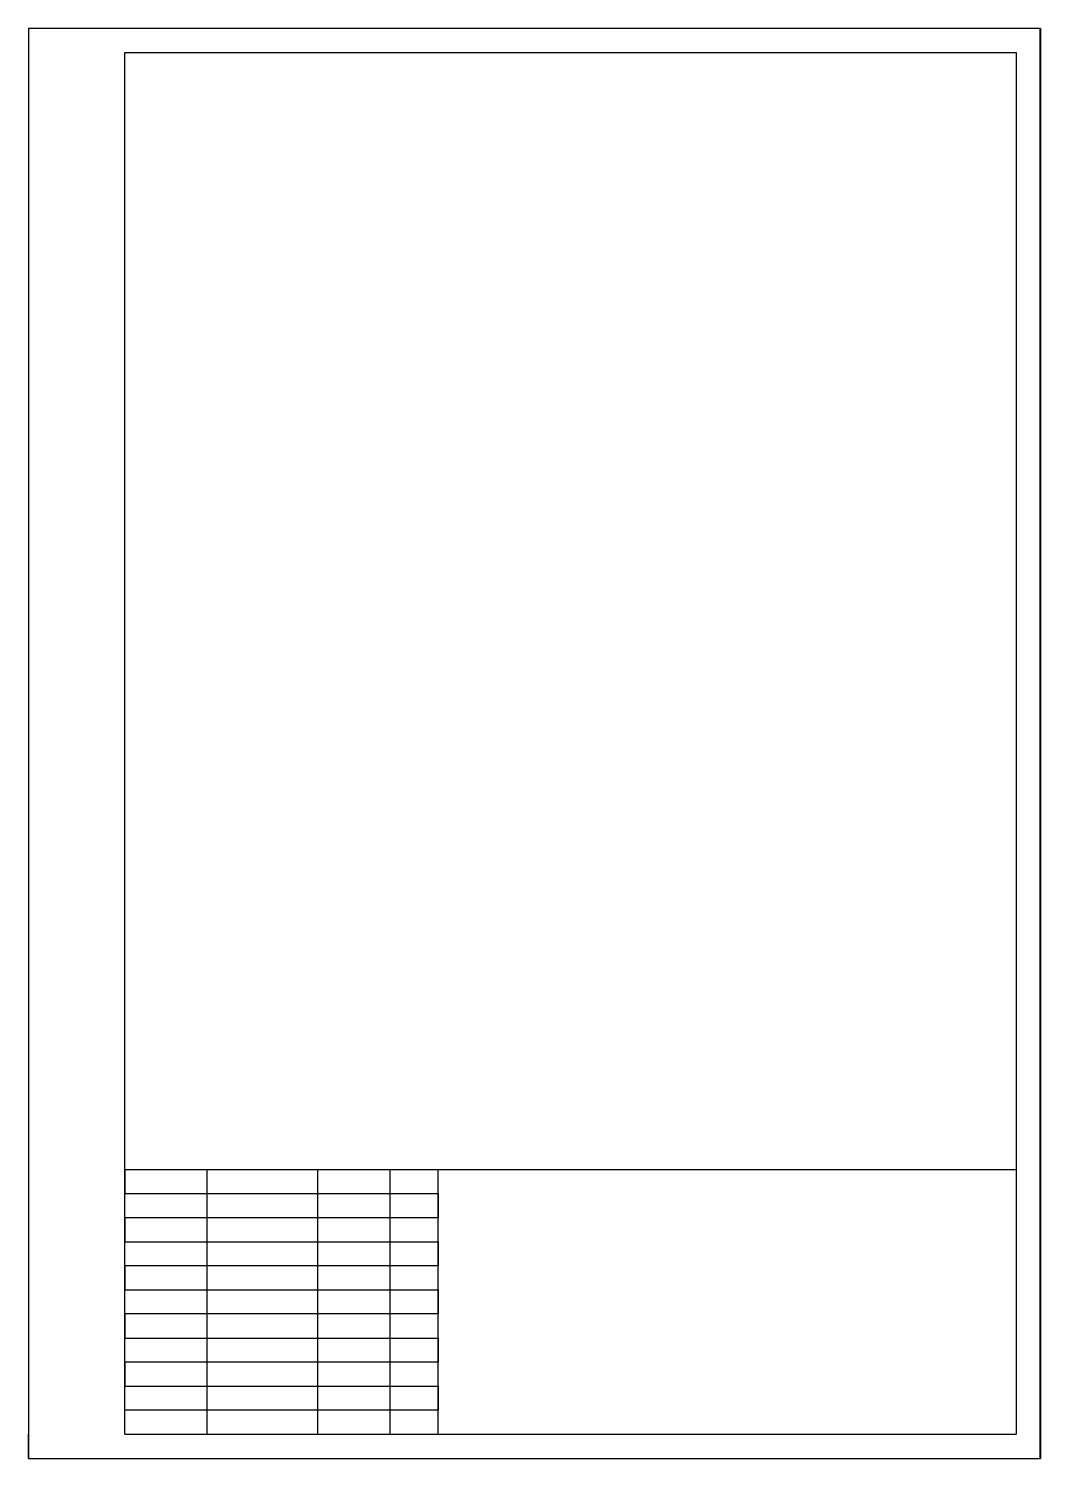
# Model space of a CAD drawing. Header units: millimetres. Extents: x 2499 to 2709, y 1953 to 2250.
import ezdxf

# ---------------------------------------------------------------- set-up
doc = ezdxf.new("R2010")
doc.units = ezdxf.units.MM

msp = doc.modelspace()

# ---------------------------------------------------------------- linework, layer by layer
for p, q in [((2499.47, 2250.28), (2499.47, 1953.28)), ((2519.47, 1958.28), (2519.47, 2013.28)), ((2519.47, 2013.28), (2519.47, 2008.28)), ((2536.47, 2013.28), (2536.47, 1958.28)), ((2559.47, 1958.28), (2559.47, 2013.28)), ((2559.47, 2013.28), (2574.47, 2013.28)), ((2574.47, 2013.28), (2574.47, 1958.28)), ((2584.47, 1958.28), (2584.47, 2013.28)), ((2519.47, 2008.28), (2584.47, 2008.28)), ((2584.47, 2008.28), (2584.47, 2003.28)), ((2584.47, 2003.28), (2519.47, 2003.28)), ((2519.47, 2003.28), (2519.47, 1998.28)), ((2519.47, 1998.28), (2584.47, 1998.28)), ((2584.47, 1998.28), (2584.47, 1993.28)), ((2584.47, 1993.28), (2519.47, 1993.28)), ((2519.47, 1993.28), (2519.47, 1988.28)), ((2519.47, 1988.28), (2584.47, 1988.28)), ((2584.47, 1988.28), (2584.47, 1983.28)), ((2584.47, 1983.28), (2519.47, 1983.28)), ((2519.47, 1983.28), (2519.47, 1978.28)), ((2519.47, 1978.28), (2584.47, 1978.28)), ((2584.47, 1978.28), (2584.47, 1973.28)), ((2584.47, 1973.28), (2519.47, 1973.28)), ((2519.47, 1973.28), (2519.47, 1968.28)), ((2519.47, 1968.28), (2584.47, 1968.28)), ((2584.47, 1968.28), (2584.47, 1963.28)), ((2584.47, 1963.28), (2519.47, 1963.28)), ((2499.47, 1953.28), (2499.47, 1958.28)), ((2536.47, 1958.28), (2559.47, 1958.28)), ((2574.47, 1958.28), (2584.47, 1958.28)), ((2499.47, 1953.28), (2709.47, 1953.28)), ((2499.47, 1953.28), (2519.47, 1953.28))]:
    msp.add_line(p, q)
at = {"lineweight": 30}
for p, q in [((2709.47, 2250.28), (2499.47, 2250.28)), ((2499.47, 2250.28), (2499.47, 2245.28)), ((2709.47, 2250.28), (2704.47, 2250.28)), ((2519.47, 1958.28), (2519.47, 2245.28)), ((2519.47, 2245.28), (2704.47, 2245.28)), ((2704.47, 2245.28), (2704.47, 1958.28)), ((2519.47, 2013.28), (2704.47, 2013.28)), ((2519.47, 2013.28), (2536.47, 2013.28)), ((2519.47, 1958.28), (2704.47, 1958.28))]:
    msp.add_line(p, q, dxfattribs=at)
at = {"lineweight": 40}
msp.add_line((2709.47, 1953.28), (2709.47, 2250.28), dxfattribs=at)

doc.saveas('drawing.dxf')
